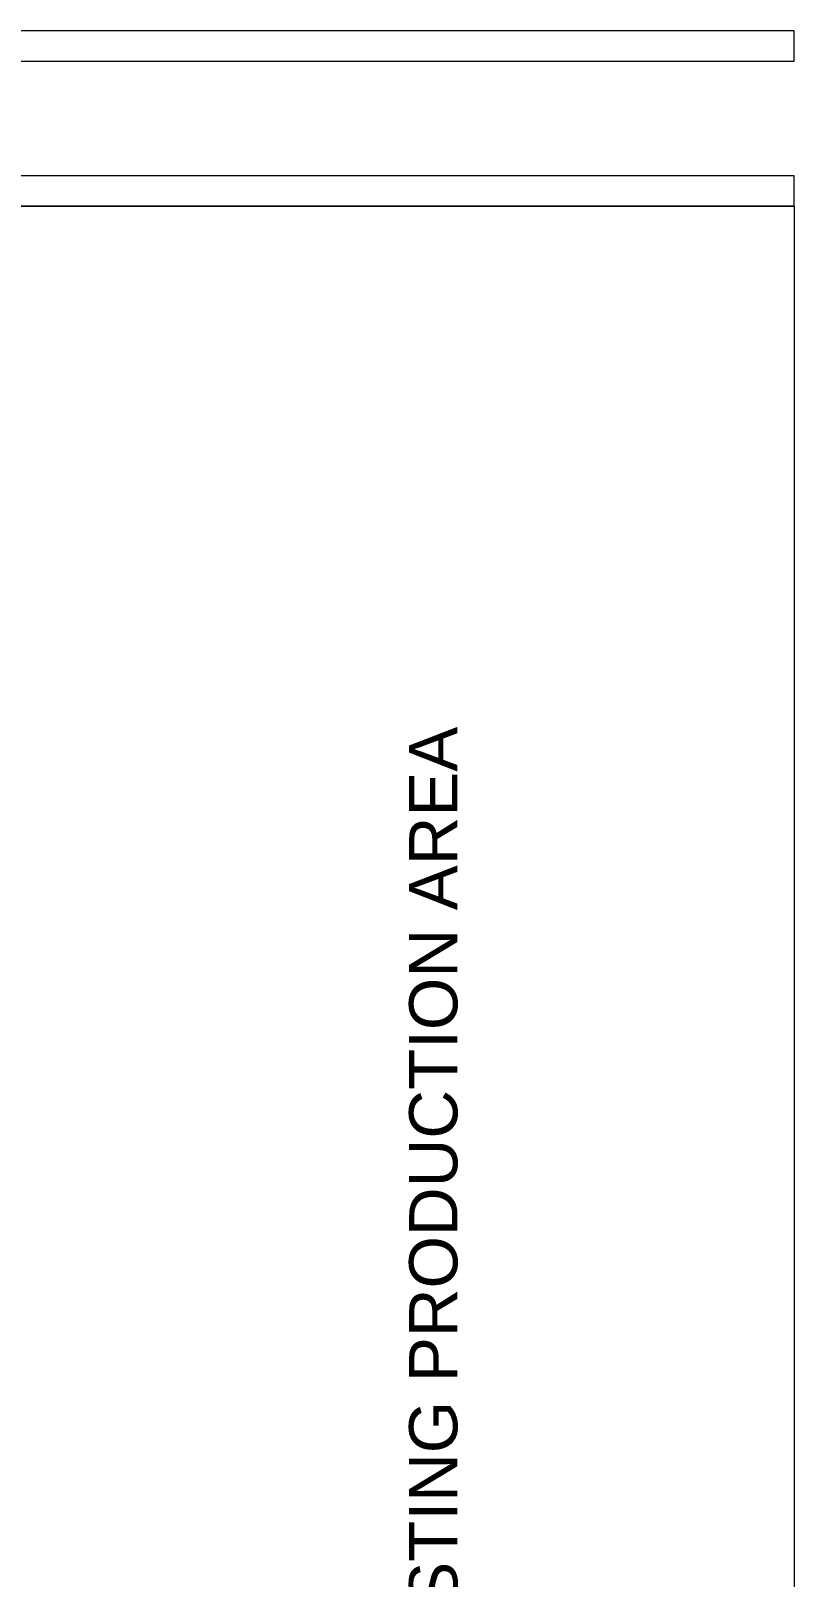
# Model space of a CAD drawing. Header units: inches. Extents: x 1913 to 24953, y -2945 to 1064.
# Drawn here: x 24447 to 24953, y -1072 to -47 of the extents above; entities that cross this region are included whole.
import ezdxf

# ---------------------------------------------------------------- set-up
doc = ezdxf.new("R2010")
doc.units = ezdxf.units.IN
doc.header["$MEASUREMENT"] = 0
for name, color, linetype, lineweight in [('A-FLOR', 192, 'Continuous', 13), ('A-WALL', 113, 'Continuous', 13), ('G-ANNO-TEXT', 231, 'Continuous', 9)]:
    doc.layers.add(name, color=color, linetype=linetype, lineweight=lineweight)
doc.styles.add('Arial_1', font='arial.ttf', dxfattribs={"height": 20})

msp = doc.modelspace()

# ---------------------------------------------------------------- linework, layer by layer
at = {"layer": 'A-FLOR', "lineweight": 0}
for p, q in [((24197.225, -162.956342), (24952.725, -162.956342)), ((24952.725, -162.956342), (24952.725, -1517.456342))]:
    msp.add_line(p, q, dxfattribs=at)
at = {"layer": 'A-WALL', "lineweight": 0}
for p, q in [((24952.725, -46.641983), (24197.225, -46.641983)), ((24952.725, -66.641983), (24952.725, -46.641983)), ((24197.225, -66.641983), (24952.725, -66.641983)), ((24952.725, -142.641983), (24197.225, -142.641983)), ((24952.725, -162.641983), (24952.725, -142.641983)), ((24197.225, -162.641983), (24952.725, -162.641983))]:
    msp.add_line(p, q, dxfattribs=at)

# ---------------------------------------------------------------- texts
at = {"layer": 'G-ANNO-TEXT', "color": 7, "lineweight": 0, "insert": (24697.426318, -1163.705814), "char_height": 32, "width": 788.204, "attachment_point": 1, "rotation": 90, "style": 'Arial_1'}
msp.add_mtext('EXISTING PRODUCTION AREA', dxfattribs=at)

doc.saveas('drawing.dxf')
